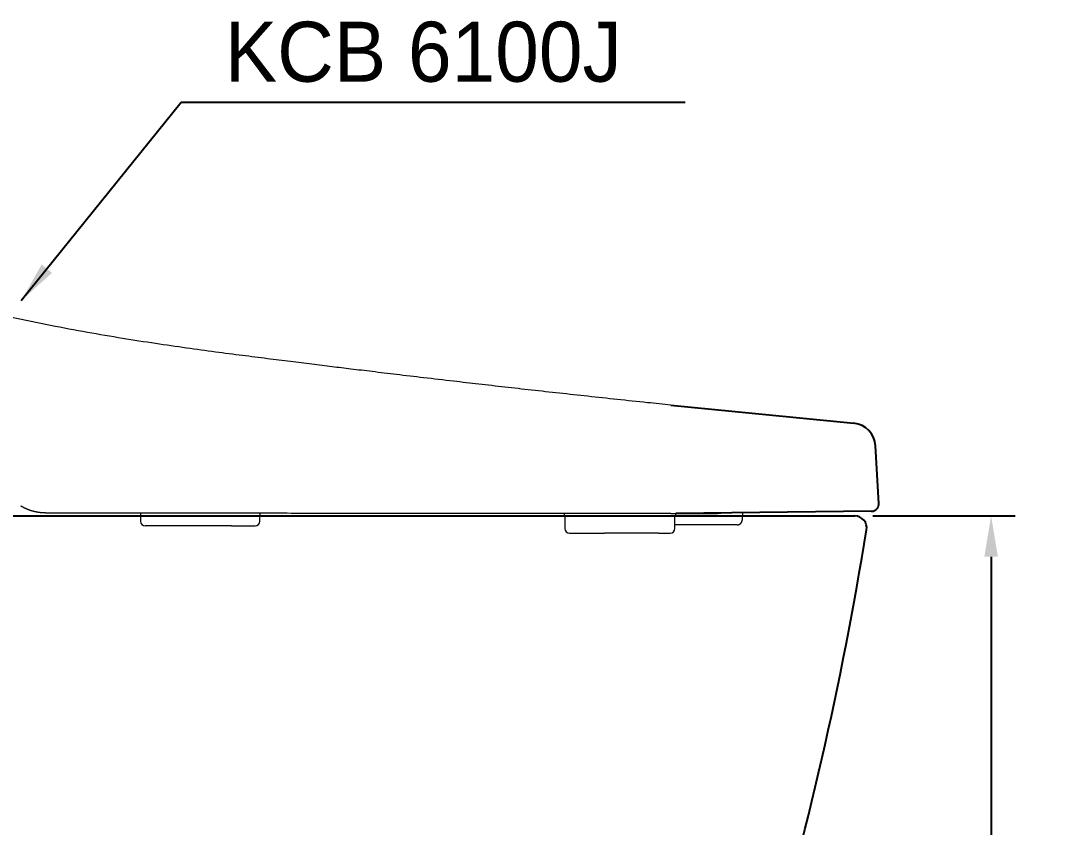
# Model space of a CAD drawing. Header units: millimetres. Extents: x 0 to 1800, y -67 to 2530.
# Drawn here: x 591.6 to 1024.4, y 531 to 866.9 of the extents above; entities that cross this region are included whole.
import ezdxf

# ---------------------------------------------------------------- set-up
doc = ezdxf.new("R2010")
doc.units = ezdxf.units.MM
for name, color, linetype in [('TEXT', 7, 'Continuous'), ('내부선 및 부속', 4, 'Continuous'), ('외형선', 3, 'Continuous'), ('치수선', 7, 'Continuous')]:
    doc.layers.add(name, color=color, linetype=linetype)
doc.styles.add('____', font='')
doc.styles.add('타이틀', font='H2GTRM.TTF', dxfattribs={"height": 25})
doc.styles.get('____').set_extended_font_data('굴림')
doc.dimstyles.new('MSADIM', dxfattribs={"dimtxt": 33, "dimasz": 17, "dimexe": 10, "dimexo": 7.5, "dimgap": 10, "dimtad": 0, "dimtih": 1, "dimtoh": 1, "dimdec": 0, "dimzin": 1, "dimdsep": 46, "dimtxsty": '____', "dimcen": 11.25, "dimadec": 0, "dimazin": 0, "dimtfac": 1, "dimtdec": 0, "dimtix": 1, "dimtmove": 0, "dimatfit": 3, "dimfxl": 0, "dimtolj": 1, "dimtzin": 1, "dimarcsym": 0})

# ---------------------------------------------------------------- blocks, each defined once
blk = doc.blocks.new('*D7')
at = {"layer": '치수선', "color": 0, "linetype": 'Continuous', "lineweight": -2}
for p, q in [((946.7, 660.65), (1006.03, 660.65)), ((996.03, 643.65), (996.03, 493.47)), ((996.03, 297.65), (996.03, 447.84)), ((836.7, 280.65), (1006.03, 280.65))]:
    blk.add_line(p, q, dxfattribs=at)
at = {"layer": '치수선', "color": 0, "linetype": 'Continuous'}
for points in [[(993.19, 643.65), (998.86, 643.65), (996.03, 660.65)], [(993.19, 297.65), (998.86, 297.65), (996.03, 280.65)]]:
    blk.add_solid(points, dxfattribs=at)
at = {"layer": '치수선', "color": 0, "linetype": 'Continuous', "insert": (996.03, 470.65), "char_height": 25, "attachment_point": 5, "style": '____'}
blk.add_mtext('\\A1;380', dxfattribs=at)

msp = doc.modelspace()

# ---------------------------------------------------------------- linework, layer by layer
at = {"layer": '내부선 및 부속'}
for p, q in [((862.59, 706.78), (938.85, 699.25)), ((949.2, 665.75), (947.85, 689.86)), ((946.24, 662.59), (864.6, 661.68))]:
    msp.add_line(p, q, dxfattribs=at)
at = {"layer": '내부선 및 부속', "linetype": 'Continuous', "lineweight": 18}
for p, q in [((641.46, 661.77), (641.52, 658.41)), ((691.29, 658.41), (691.35, 661.73)), ((818.04, 661.68), (818.05, 660.74)), ((818.35, 660.45), (818.35, 655.45)), ((864.28, 655.45), (864.28, 660.45)), ((864.58, 660.74), (864.6, 661.68)), ((653.41, 656.45), (643.52, 656.45)), ((679.41, 656.45), (653.41, 656.45)), ((679.41, 656.45), (689.29, 656.45)), ((820.35, 653.45), (834.91, 653.45)), ((857.43, 653.45), (834.91, 653.45)), ((857.43, 653.45), (862.28, 653.45))]:
    msp.add_line(p, q, dxfattribs=at)
at = {"layer": '내부선 및 부속'}
for centre, radius, start, end in [((937.87, 689.3), 10, 3.1985, 84.3591), ((946.2, 665.59), 3, 270.6377, 3.1985)]:
    msp.add_arc(centre, radius, start, end, dxfattribs=at)
at = {"layer": '내부선 및 부속', "linetype": 'Continuous', "lineweight": 18}
for centre, radius, start, end in [((643.52, 658.45), 2, 181, 270), ((689.29, 658.45), 2, 270, 359), ((818.35, 660.75), 0.3, 181, 270), ((864.28, 660.75), 0.3, 270, 359), ((820.35, 655.45), 2, 180, 270), ((862.28, 655.45), 2, 270, 0)]:
    msp.add_arc(centre, radius, start, end, dxfattribs=at)
for points, knots in [([(862.59, 706.78), (859.32, 707.12), (851.85, 707.9), (840.31, 709.12), (828.07, 710.44), (816.2, 711.74), (804.66, 713.01), (793.47, 714.27), (782.62, 715.5), (771.34, 716.8), (759.9, 718.14), (748.58, 719.48), (738.46, 720.69), (729.53, 721.77), (721.16, 722.79), (712.8, 723.82), (703.8, 724.94), (694.16, 726.15), (683.74, 727.47), (672.5, 728.92), (660.42, 730.57), (647.49, 732.44), (633.73, 734.59), (619.13, 737.07), (603.73, 739.95), (587.8, 743.26), (572.8, 746.74), (559.13, 750.24), (547.35, 753.53), (536.3, 756.87), (525.83, 760.24), (515.42, 763.78), (505.08, 767.48), (494.81, 771.31), (484.57, 775.27), (474.03, 779.49), (465.47, 783.02), (458.83, 785.81), (454.39, 787.69), (449.72, 789.69), (445.29, 791.61), (441.95, 793.05), (439.37, 794.18), (437.15, 795.16), (434.66, 796.25), (433.08, 796.95), (432.4, 797.25)], [0, 0, 0, 0, 0.022269, 0.050971, 0.07875, 0.10579, 0.13204, 0.157512, 0.182203, 0.206113, 0.234597, 0.260384, 0.283444, 0.303774, 0.32138, 0.340683, 0.360941, 0.382911, 0.406604, 0.432198, 0.459788, 0.489359, 0.520848, 0.554324, 0.589827, 0.627124, 0.664724, 0.694303, 0.722873, 0.747717, 0.772631, 0.797519, 0.82234, 0.847125, 0.871876, 0.896888, 0.924115, 0.934723, 0.945745, 0.956861, 0.96915, 0.978549, 0.98152, 0.988266, 0.995007, 1, 1, 1, 1]), ([(595.96, 662.8), (595.94, 662.81), (595.9, 662.82), (595.84, 662.84), (595.77, 662.86), (595.71, 662.88), (595.65, 662.9), (595.58, 662.92), (595.52, 662.94), (595.45, 662.97), (595.39, 662.99), (595.33, 663.01), (595.26, 663.03), (595.2, 663.06), (595.13, 663.08), (595.07, 663.1), (595, 663.13), (594.94, 663.15), (594.87, 663.18), (594.81, 663.2), (594.74, 663.23), (594.68, 663.25), (594.61, 663.28), (594.55, 663.3), (594.48, 663.33), (594.42, 663.36), (594.35, 663.38), (594.29, 663.41), (594.22, 663.44), (594.15, 663.47), (594.09, 663.49), (594.02, 663.52), (593.96, 663.55), (593.89, 663.58), (593.82, 663.61), (593.76, 663.64), (593.69, 663.67), (593.62, 663.7), (593.56, 663.73), (593.49, 663.76), (593.43, 663.79), (593.36, 663.82), (593.29, 663.85), (593.23, 663.89), (593.16, 663.92), (593.09, 663.95), (593.03, 663.99), (592.96, 664.02), (592.89, 664.05), (592.82, 664.09), (592.76, 664.12), (592.69, 664.16), (592.62, 664.19), (592.56, 664.23), (592.49, 664.26), (592.42, 664.3), (592.36, 664.33), (592.29, 664.37), (592.22, 664.41), (592.16, 664.45), (592.09, 664.48), (592.02, 664.52), (591.95, 664.56), (591.89, 664.6), (591.82, 664.64), (591.75, 664.68), (591.69, 664.72), (591.64, 664.74), (591.62, 664.76)], [0, 0, 0, 0, 0.013868, 0.027779, 0.041731, 0.055724, 0.069759, 0.083836, 0.097953, 0.112113, 0.126313, 0.140554, 0.154837, 0.16916, 0.183524, 0.197928, 0.212373, 0.226859, 0.241385, 0.255951, 0.270558, 0.285204, 0.299891, 0.314617, 0.329383, 0.344189, 0.359034, 0.373918, 0.388841, 0.403804, 0.418806, 0.433846, 0.448925, 0.464043, 0.4792, 0.494394, 0.509627, 0.524898, 0.540207, 0.555554, 0.570938, 0.58636, 0.601819, 0.617316, 0.632849, 0.64842, 0.664027, 0.679671, 0.695352, 0.711068, 0.726821, 0.74261, 0.758435, 0.774296, 0.790192, 0.806124, 0.82209, 0.838092, 0.854129, 0.8702, 0.886306, 0.902446, 0.918621, 0.934829, 0.951072, 0.967348, 0.983657, 1, 1, 1, 1]), ([(601.97, 661.87), (601.95, 661.87), (601.9, 661.87), (601.84, 661.88), (601.77, 661.88), (601.7, 661.88), (601.64, 661.88), (601.57, 661.88), (601.51, 661.88), (601.44, 661.88), (601.38, 661.88), (601.31, 661.89), (601.24, 661.89), (601.18, 661.89), (601.11, 661.89), (601.04, 661.9), (600.98, 661.9), (600.91, 661.9), (600.85, 661.91), (600.78, 661.91), (600.71, 661.91), (600.65, 661.92), (600.58, 661.92), (600.52, 661.93), (600.45, 661.93), (600.38, 661.94), (600.32, 661.94), (600.25, 661.95), (600.19, 661.96), (600.12, 661.96), (600.05, 661.97), (599.99, 661.97), (599.92, 661.98), (599.85, 661.99), (599.79, 661.99), (599.72, 662), (599.66, 662.01), (599.59, 662.02), (599.52, 662.03), (599.46, 662.03), (599.39, 662.04), (599.33, 662.05), (599.26, 662.06), (599.19, 662.07), (599.13, 662.08), (599.06, 662.09), (599, 662.1), (598.91, 662.11), (598.79, 662.13), (598.66, 662.15), (598.52, 662.18), (598.39, 662.2), (598.25, 662.22), (598.12, 662.25), (597.98, 662.28), (597.84, 662.31), (597.71, 662.33), (597.57, 662.36), (597.44, 662.4), (597.3, 662.43), (597.17, 662.46), (597.03, 662.49), (596.9, 662.53), (596.77, 662.56), (596.63, 662.6), (596.5, 662.64), (596.36, 662.68), (596.23, 662.72), (596.1, 662.76), (596.01, 662.79), (595.96, 662.8)], [0, 0, 0, 0, 0.010786, 0.021577, 0.032372, 0.043172, 0.053976, 0.064785, 0.075597, 0.086414, 0.097235, 0.10806, 0.118889, 0.129722, 0.140559, 0.1514, 0.162245, 0.173093, 0.183946, 0.194801, 0.205661, 0.216523, 0.22739, 0.238259, 0.249133, 0.260009, 0.270888, 0.281771, 0.292657, 0.303546, 0.314438, 0.325332, 0.33623, 0.347131, 0.358034, 0.36894, 0.379848, 0.390759, 0.401673, 0.412589, 0.423508, 0.434429, 0.445352, 0.456277, 0.467205, 0.478134, 0.489066, 0.499999, 0.522553, 0.545127, 0.56772, 0.590332, 0.612963, 0.635611, 0.658278, 0.680961, 0.70366, 0.726375, 0.749106, 0.771851, 0.794611, 0.817384, 0.840171, 0.86297, 0.885781, 0.908604, 0.931438, 0.954282, 0.977136, 1, 1, 1, 1]), ([(601.97, 661.87), (601.97, 661.87), (601.96, 661.86), (601.95, 661.84), (601.95, 661.83), (601.94, 661.81), (601.94, 661.81), (601.94, 661.8)], [0, 0, 0, 0, 0.249984, 0.249984, 0.828695, 0.828695, 1, 1, 1, 1]), ([(713, 661.71), (703.75, 661.72), (694.5, 661.73), (676, 661.75), (666.75, 661.75), (656.34, 661.76), (655.18, 661.76), (652.87, 661.76), (649.39, 661.77), (645.92, 661.77), (638.98, 661.77), (634.35, 661.77), (628.57, 661.78), (627.41, 661.78), (625.67, 661.78), (625.09, 661.78), (623.94, 661.78), (621.04, 661.78), (618.15, 661.79), (613.52, 661.79), (611.2, 661.79), (607.73, 661.8), (606.57, 661.8), (604.25, 661.8), (603.1, 661.8), (601.94, 661.8)], [0, 0, 0, 0, 0.25, 0.25, 0.5, 0.5, 0.53125, 0.53125, 0.5625, 0.625, 0.625, 0.75, 0.75, 0.78125, 0.78125, 0.796875, 0.796875, 0.8125, 0.875, 0.875, 0.9375, 0.9375, 0.96875, 0.96875, 1, 1, 1, 1]), ([(862.59, 661.68), (861.81, 661.68), (861.04, 661.68), (859.48, 661.68), (858.71, 661.68), (857.15, 661.68), (855.99, 661.68), (854.82, 661.68), (854.24, 661.68), (854.04, 661.68), (853.66, 661.68), (851.91, 661.68), (850.16, 661.68), (847.83, 661.68), (846.67, 661.68), (845.5, 661.68), (844.72, 661.68), (844.33, 661.68), (840.84, 661.68), (837.73, 661.68), (833.06, 661.68), (831.51, 661.68), (828.4, 661.68), (826.84, 661.68), (819.07, 661.68), (812.84, 661.68), (803.5, 661.68), (800.39, 661.68), (794.16, 661.67), (791.04, 661.67), (781.69, 661.67), (775.46, 661.67), (766.1, 661.68), (762.98, 661.68), (756.74, 661.68), (753.62, 661.68), (747.38, 661.68), (744.25, 661.68), (738.01, 661.69), (734.88, 661.69), (725.5, 661.7), (719.25, 661.7), (713, 661.71)], [0, 0, 0, 0, 0.015625, 0.015625, 0.03125, 0.03125, 0.046875, 0.054688, 0.054688, 0.058594, 0.058594, 0.0625, 0.09375, 0.09375, 0.109375, 0.117188, 0.117188, 0.125, 0.125, 0.1875, 0.1875, 0.21875, 0.21875, 0.25, 0.25, 0.375, 0.375, 0.4375, 0.4375, 0.5, 0.5, 0.625, 0.625, 0.6875, 0.6875, 0.75, 0.75, 0.8125, 0.8125, 0.875, 0.875, 1, 1, 1, 1]), ([(862.59, 661.68), (863.47, 661.68), (864.34, 661.68), (865.66, 661.68), (866.1, 661.68), (866.75, 661.68), (866.97, 661.68), (867.41, 661.68), (867.62, 661.68), (868.28, 661.68), (868.71, 661.68), (869.58, 661.68), (870.02, 661.67), (870.88, 661.67), (871.31, 661.67), (871.96, 661.67), (872.18, 661.67), (872.61, 661.67), (872.82, 661.67), (873.9, 661.67), (874.76, 661.67), (876.48, 661.68), (877.34, 661.68), (879.92, 661.7), (881.64, 661.71), (883.36, 661.73)], [0, 0, 0, 0, 0.125, 0.125, 0.1875, 0.1875, 0.21875, 0.21875, 0.25, 0.25, 0.3125, 0.3125, 0.375, 0.375, 0.4375, 0.4375, 0.46875, 0.46875, 0.5, 0.5, 0.625, 0.625, 0.75, 0.75, 1, 1, 1, 1]), ([(890.26, 656.95), (890.27, 656.95), (890.28, 656.95), (890.31, 656.95), (890.33, 656.95), (890.35, 656.95), (890.37, 656.95), (890.39, 656.95), (890.41, 656.95), (890.43, 656.96), (890.46, 656.96), (890.48, 656.96), (890.5, 656.96), (890.52, 656.96), (890.54, 656.97), (890.56, 656.97), (890.59, 656.97), (890.61, 656.98), (890.63, 656.98), (890.65, 656.99), (890.67, 656.99), (890.69, 656.99), (890.71, 657), (890.74, 657), (890.76, 657.01), (890.78, 657.02), (890.8, 657.02), (890.82, 657.03), (890.84, 657.03), (890.86, 657.04), (890.88, 657.05), (890.9, 657.05), (890.92, 657.06), (890.94, 657.07), (890.96, 657.07), (890.98, 657.08), (891, 657.09), (891.02, 657.1), (891.04, 657.11), (891.06, 657.12), (891.08, 657.12), (891.1, 657.13), (891.12, 657.14), (891.14, 657.15), (891.16, 657.16), (891.18, 657.17), (891.2, 657.18), (891.21, 657.19), (891.23, 657.2), (891.25, 657.21), (891.27, 657.22), (891.29, 657.23), (891.31, 657.24), (891.32, 657.25), (891.34, 657.26), (891.36, 657.27), (891.37, 657.29), (891.39, 657.3), (891.41, 657.31), (891.43, 657.32), (891.44, 657.33), (891.46, 657.35), (891.47, 657.36), (891.49, 657.37), (891.51, 657.38), (891.52, 657.39), (891.54, 657.41), (891.55, 657.42), (891.57, 657.43), (891.58, 657.45), (891.6, 657.46), (891.61, 657.47), (891.63, 657.48), (891.64, 657.5), (891.65, 657.51), (891.67, 657.52), (891.68, 657.54), (891.69, 657.55), (891.71, 657.57), (891.72, 657.58), (891.73, 657.59), (891.75, 657.61), (891.76, 657.62), (891.77, 657.63), (891.78, 657.65), (891.79, 657.66), (891.81, 657.68), (891.82, 657.69), (891.83, 657.7), (891.84, 657.72), (891.85, 657.73), (891.86, 657.75), (891.87, 657.76), (891.88, 657.78), (891.89, 657.79), (891.9, 657.8), (891.91, 657.82), (891.92, 657.83), (891.93, 657.85), (891.94, 657.86), (891.95, 657.88), (891.96, 657.89), (891.97, 657.9), (891.98, 657.92), (891.99, 657.93), (891.99, 657.95), (892, 657.96), (892.01, 657.98), (892.02, 657.99), (892.03, 658), (892.03, 658.02), (892.04, 658.03), (892.05, 658.05), (892.05, 658.06), (892.06, 658.07), (892.07, 658.09), (892.07, 658.1), (892.08, 658.12), (892.09, 658.13), (892.09, 658.14), (892.1, 658.16), (892.11, 658.17), (892.11, 658.19), (892.12, 658.2), (892.12, 658.21), (892.13, 658.23), (892.13, 658.24), (892.14, 658.25), (892.14, 658.27), (892.15, 658.28), (892.15, 658.29), (892.16, 658.31), (892.16, 658.32), (892.16, 658.33), (892.17, 658.35), (892.17, 658.36), (892.18, 658.37), (892.18, 658.38), (892.18, 658.4), (892.19, 658.41), (892.19, 658.42), (892.19, 658.43), (892.2, 658.45), (892.2, 658.46), (892.2, 658.47), (892.21, 658.48), (892.21, 658.5), (892.21, 658.51), (892.22, 658.52), (892.22, 658.53), (892.22, 658.54), (892.22, 658.56), (892.23, 658.57), (892.23, 658.58), (892.23, 658.59), (892.23, 658.6), (892.23, 658.61), (892.24, 658.63), (892.24, 658.64), (892.24, 658.65), (892.24, 658.66), (892.24, 658.67), (892.24, 658.68), (892.25, 658.69), (892.25, 658.7), (892.25, 658.71), (892.25, 658.72), (892.25, 658.73), (892.25, 658.74), (892.25, 658.75), (892.25, 658.76), (892.25, 658.77), (892.26, 658.78), (892.26, 658.79), (892.26, 658.8), (892.26, 658.81), (892.26, 658.82), (892.26, 658.83), (892.26, 658.84), (892.26, 658.84)], [0, 0, 0, 0, 0.007112, 0.014233, 0.02136, 0.028494, 0.035634, 0.042779, 0.04993, 0.057085, 0.064244, 0.071407, 0.078573, 0.085741, 0.092911, 0.100082, 0.107254, 0.114426, 0.121598, 0.128769, 0.135938, 0.143106, 0.150271, 0.157434, 0.164592, 0.171747, 0.178896, 0.186041, 0.19318, 0.200312, 0.207438, 0.214557, 0.221667, 0.228769, 0.235862, 0.242946, 0.25002, 0.257083, 0.264135, 0.271176, 0.278204, 0.28522, 0.292223, 0.299212, 0.306188, 0.313148, 0.320094, 0.327025, 0.333939, 0.340837, 0.347718, 0.354582, 0.361428, 0.368255, 0.375064, 0.381854, 0.388625, 0.395375, 0.402105, 0.408815, 0.415503, 0.422169, 0.428814, 0.435436, 0.442036, 0.448613, 0.455166, 0.461695, 0.468201, 0.474681, 0.481138, 0.487569, 0.493974, 0.500354, 0.506708, 0.513035, 0.519336, 0.52561, 0.531857, 0.538076, 0.544268, 0.550432, 0.556567, 0.562675, 0.568753, 0.574803, 0.580823, 0.586815, 0.592777, 0.598709, 0.604611, 0.610484, 0.616326, 0.622137, 0.627919, 0.633669, 0.639389, 0.645078, 0.650735, 0.656362, 0.661957, 0.66752, 0.673052, 0.678553, 0.684021, 0.689458, 0.694863, 0.700235, 0.705576, 0.710885, 0.716161, 0.721405, 0.726617, 0.731796, 0.736943, 0.742057, 0.747139, 0.752189, 0.757206, 0.76219, 0.767142, 0.772062, 0.776948, 0.781802, 0.786624, 0.791413, 0.79617, 0.800894, 0.805585, 0.810244, 0.814871, 0.819465, 0.824027, 0.828556, 0.833053, 0.837518, 0.841951, 0.846351, 0.85072, 0.855056, 0.85936, 0.863633, 0.867873, 0.872082, 0.876259, 0.880404, 0.884518, 0.8886, 0.892651, 0.89667, 0.900659, 0.904616, 0.908541, 0.912436, 0.9163, 0.920133, 0.923935, 0.927707, 0.931448, 0.935158, 0.938838, 0.942488, 0.946108, 0.949697, 0.953257, 0.956787, 0.960286, 0.963757, 0.967197, 0.970608, 0.97399, 0.977343, 0.980666, 0.98396, 0.987226, 0.990462, 0.99367, 0.996849, 1, 1, 1, 1]), ([(892.42, 661.84), (892.39, 661.41), (892.37, 660.98), (892.32, 659.98), (892.29, 659.41), (892.26, 658.84)], [0, 0, 0, 0, 0.431502, 0.431502, 1, 1, 1, 1]), ([(890.26, 656.95), (890.26, 656.95), (889.19, 656.95), (884.95, 656.95), (881.88, 656.95), (875.68, 656.95), (873.33, 656.95), (868.78, 656.95), (866.64, 656.95), (864.39, 656.95)], [0, 0, 0, 0, 0.345811, 0.345811, 0.691623, 0.691623, 0.864528, 0.864528, 1, 1, 1, 1])]:
    msp.add_open_spline(points, degree=3, knots=knots, dxfattribs=at)
msp.add_open_spline([(862.59, 661.68), (862.59, 661.68), (862.59, 661.68), (862.59, 661.68)], degree=3, dxfattribs=at)
at = {"layer": '외형선', "linetype": 'Continuous'}
msp.add_line((249.2, 660.65), (939.2, 660.65), dxfattribs=at)
at = {"layer": '외형선'}
for centre, radius, start, end in [((939.2, 655.65), 5, 350.7864, 90), ((-551.32, 897.43), 1515, 336.09951, 350.78635)]:
    msp.add_arc(centre, radius, start, end, dxfattribs=at)
at = {"layer": '치수선', "linetype": 'Continuous'}
msp.add_line((675.41, 832.92), (868.52, 832.92), dxfattribs=at)

# ---------------------------------------------------------------- texts
at = {"layer": 'TEXT', "insert": (676.66, 866.48), "char_height": 25, "width": 248.9925, "attachment_point": 1, "line_spacing_factor": 0.963855, "style": '타이틀'}
msp.add_mtext('\\A1;KCB 6100J', dxfattribs=at)

# ---------------------------------------------------------------- dimensions: what is measured, and where the dimension line sits
at = {"layer": '치수선', "linetype": 'Continuous'}
dim = msp.add_linear_dim(base=(996.03, 660.65), p1=(829.2, 280.65), p2=(939.2, 660.65), angle=90, dimstyle='MSADIM', override={"dimtxt": 25}, dxfattribs=at)
dim.commit()
dim.dimension.update_dxf_attribs({"geometry": '*D7', "text_midpoint": (996.03, 470.65)})

# ---------------------------------------------------------------- leaders
msp.add_leader([(591.82, 750.37), (658.41, 832.92), (675.41, 832.92)], dimstyle='MSADIM', override={"dimtxt": 30}, dxfattribs=at)

doc.saveas('drawing.dxf')
